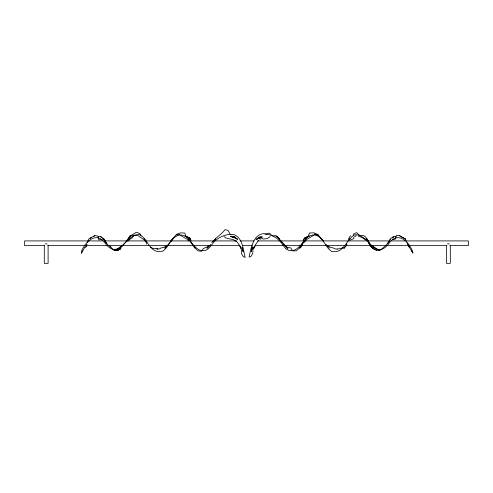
<?xml version="1.0" encoding="UTF-8"?>
<svg xmlns="http://www.w3.org/2000/svg" width="493" height="493" viewBox="0 0 493 493"><rect width="100%" height="100%" fill="white"/><g stroke="black" fill="none" stroke-linecap="round" stroke-linejoin="round"><path stroke-width="0.74" d="M287.9 248.275L287.795 248.688M253.069 248.675L252.73 253.544L250.894 256.533L249.088 257.063C251.22 246.697 254.634 228.943 269.646 234.89A22.53 22.53 0 0 1 281.799 243.456L285.86 248.866L289.508 250.734L294.358 250.136C300.718 247.184 303.386 240.307 308.698 236.147L313.166 234.927C323.266 235.229 324.462 246.722 331.382 251.276C343.843 254.542 346.111 239.247 354.596 234.841C368.302 233.158 374.433 260.717 388.336 244.257C397.13 230.786 408.315 240.479 412.696 251.522L411.791 251.22L413.035 253.186L409.64 247.683M405.098 239.148L404.919 238.563L405.289 238.951M251.713 250.167L251.393 251.147L252.219 247.258L251.239 251.794M395.571 238.464L396.323 235.549L399.392 235.599L405.277 238.822L406.324 241.003M251.393 251.147L252.619 246.617M308.285 236.369L309.462 233.016L313.905 232.832L317.905 234.483L323.537 241.422M303.281 240.405L304.267 238.329L305.506 237.509M127.872 241.194L130.429 235.488L134.503 235.21L137.886 235.463L144.455 240.165L145.324 241.397M87.717 241.564L88.937 238.729L94.872 235.605L97.91 236.129L98.779 239.801L102.02 239.678M140.893 235.401L140.419 234.101L137.424 232.523L136.08 232.406L129.881 236.221L128.057 240.097L130.429 235.488L131.582 235.451M86.941 244.701L85.683 247.166M346.597 245.187L343.929 248.336M87.249 242.766L88.068 241.262M388.447 242.538L390.462 238.55L393.79 236.554L396.045 236.763M348.323 239.456L349.722 236.751L350.825 235.728M260.07 239.678L260.082 239.068M84.728 247.504L84.932 247.129M85.708 247.141L86.33 246.019M128.353 239.173L130.429 235.488M302.64 243.117L299.793 248.102L301.962 244.399M253.587 247.252L252.632 248.903L258.548 240.356M122.51 245.785L120.483 247.726L125.339 242.661L129.881 236.221M84.605 247.708L81.302 253.291L82.386 251.147L81.419 251.325C86.028 240.467 97.232 230.773 105.952 244.263C119.411 260.44 126.43 233.06 139.679 234.563C148.005 239.185 150.118 254.524 162.696 251.153C169.734 246.716 171.145 235.395 181.104 234.921L185.584 236.092C190.908 240.251 193.453 247.227 199.838 250.173L204.694 250.727C209.956 249.138 211.78 243.499 215.768 240.245C220.846 236.19 227.476 233.528 234.039 234.625C242.864 238.187 243.024 249.483 245.194 257.358L243.32 256.687L241.379 253.538C242.291 248.275 238.889 244.023 235.685 240.356M202.038 250.703L203.344 248.497L207.14 246.95L208.81 245.434M253.679 248.386L254.85 246.438M349.845 238.674L349.173 239.752M254.967 246.5L253.741 248.386M387.584 243.585L390.043 240.029M346.4 244.318L346.869 243.659M346.936 244.707L343.837 248.534M259.719 238.785L260.569 237.577M305.321 239.709L306.215 238.439L305.974 238.748M303.947 241.632L302.264 243.98M304.335 241.089L304.994 240.171M303.706 243.111L304.865 241.484M302.499 244.787L300.483 247.541M133.856 235.432L132.075 237.86L127.81 240.75M302.215 245.311L300.57 247.535M126.652 240.997L127.249 240.196M128.402 238.754L128.655 238.415L127.705 239.635M171.133 241.009L173.185 238.341L171.139 240.954M213.894 240.849L215.552 238.828L213.894 240.794M389.359 241.151L385.575 245.711L379.98 250.462L377.989 249.729M169.808 242.655L164.798 248.164L167.004 245.865M170.64 241.348L176.315 234.452L180.339 232.881L184.776 233.035L185.935 236.4M389.285 240.966L390.376 239.684M207.713 247.517L209.784 245.545M210.733 244.466L206.943 248.238L207.22 247.967M212.994 241.453C216.476 236.862 221.708 234.378 224.95 229.658L227.951 230.323L230.477 234.699M211.774 242.587L215.287 239.136M305.179 241.114L307.349 239.056L313.61 235.309M407.791 244.614L408.204 244.288M392.231 238.008L393.79 236.554L392.416 237.823M299.836 247.677L296.342 250.851L292.503 250.851L290.95 248.034L287.012 247.073L285.367 245.526M90.311 238.341L91.495 237.373M122.252 245.489L117.47 249.15M303.663 239.407L307.336 236.566M93.849 236.35L94.872 235.605M354.473 236.85L356.322 235.568M270.256 236.541L267.292 238.569L263.354 239.043L259.441 237.41L255.959 239.783L259.164 237.108L256.637 239.296L260.15 236.893L257.42 238.741L261.228 236.813L258.326 238.088L262.405 237.041L260.92 237.225M114.037 250.093L117.642 250.167L120.218 248.94L117.642 250.167L115.744 250.216M166.351 245.933L163.466 247.511L160.78 247.985L159.905 248.786L156.842 249.076M308.23 236.246L304.267 238.329L309.382 236.27M343.042 247.523L341.039 248.521L337.181 249.02M120.218 248.94L117.642 250.167L114.727 250.105L118.332 249.865L120.853 248.46L118.332 249.865L115.263 250.006M349.771 240.183L353.82 238.649L353.746 237.127M115.602 249.969L114.259 250.395L111.523 248.139M176.605 234.97L179.711 234.354M98.28 236.745L100.486 236.48L103.715 238.674L105.81 242.611L104.183 240.405M392.798 239.444L395.38 239.197M103.086 240.917L24.65 240.917L24.65 245.643L44.641 245.643M189.213 240.917L105.391 240.917L103.579 238.791M190.748 240.917L213.82 240.917M215.355 240.917L236.116 240.917M239.962 240.917L253.803 240.917M257.648 240.917L366.847 240.917M368.382 240.917L389.914 240.917M391.454 240.917L405.295 240.917M406.83 240.917L468.35 240.917L468.35 245.643L449.893 245.643M45.245 243.893L47.149 243.893M447.447 243.893L449.357 243.893M47.722 245.643L107.702 245.643M109.236 245.643L239.962 245.643M242.273 245.643L252.268 245.643M255.343 245.643L283.025 245.643M285.336 245.643L299.941 245.643M301.482 245.643L326.089 245.643M327.629 245.643L344.545 245.643M346.08 245.643L370.693 245.643M372.227 245.643L446.818 245.643M378.975 249.945L375.876 249.871L373.922 249.02L371.075 246.457L371.679 247.11L368.955 243.228L366.545 238.606L368.493 242.457M272.456 235.753L275.957 235.851M379.487 249.988C375.9 250.561 372.616 248.7 370.6 245.816L373.3 248.608L371.075 246.457M265.049 234.181L266.393 234.267L269.289 233.134L271.403 234.878M359.705 235.364L363.785 235.685C368.653 238.409 368.456 244.54 372.572 247.825M201.717 251.257L197.89 250.845L193.225 245.97M234.076 237.299L231.895 237.059L235.962 238.168L237.725 239.45L234.23 237.004L231.636 236.159L235.235 237.262L230.441 236.375L234.23 237.004L236.905 238.871L233.121 236.874L235.962 238.168M337.335 249.168L334.291 248.7L333.447 247.985L330.772 247.455L327.845 245.976M318.54 235.149L314.497 234.113L317.671 234.964M184.9 236.313L190.027 238.316L191.031 240.405M373.922 249.02L376.553 250.074L375.383 249.618M358.232 236.055L362.275 237.7L366.576 240.541M150.445 247.221L153.169 248.435L157.051 248.398L158 249.279M86.522 244.288L86.928 244.627M188.751 237.484L190.027 238.316L186.089 236.239L190.655 239.401L186.995 236.548M223.976 236.554C227.23 240.091 232.807 237.823 236.042 241.385M399.392 235.599L401.998 237.367M180.648 235.5L186.865 239.087L189.041 241.126M376.8 249.088L372.03 245.422M279.408 238.908L276 235.9L279.248 238.772L282.206 242.846M402.793 237.293L403.933 238.316M286.513 247.517L287.283 248.238L282.902 243.832M360.056 235.716L356.624 232.604L353.598 234.089L353.672 235.605M194.914 247.948L194.199 247.153M329.435 248.164L325.836 244.343M194.963 247.948L194.285 247.159M108.719 245.773L105.231 241.588M101.385 237.355L100.486 236.48L101.509 237.478M111.159 247.468L109.199 245.563L111.159 247.455M279.747 240.005L281.213 241.49M276.715 236.19L279.248 238.772M284.837 245.175L281.183 241.089M279.155 238.618L279.426 238.926M103.678 238.883L105.434 240.948M321.3 238.649L321.042 238.341L322.742 240.547M366.016 238.174L366.2 238.563M322.742 240.492L321.824 239.29M371.679 247.11L369.38 244.09L367.31 239.179L368.955 243.228M279.383 239.635L279.648 239.986M192.264 244.399L193.009 245.422M188.918 239.666L188.018 238.439L188.905 239.709M191.962 243.98L189.238 240.171M144.394 238.643L144.178 238.335L146.76 242.636M239.173 245.218L241.243 248.287L240.646 247.252M106.685 243.604L104.257 240.023L105.81 242.611M408.457 245.674L409.498 247.504L408.66 246.025M409.104 246.808L409.295 247.129M406.984 242.766L408.5 245.705M145.799 240.997L146.68 244.183M243.111 251.935L242.174 247.381L242.95 251.251M450.312 245.391L450.312 263.342L446.498 263.342L446.498 245.391M48.104 245.391L48.104 263.342L44.29 263.342L44.29 245.391M103.055 238.957L102.735 238.661L103.043 238.976M373.749 247.739L372.942 246.987L373.749 247.726"/></g></svg>
